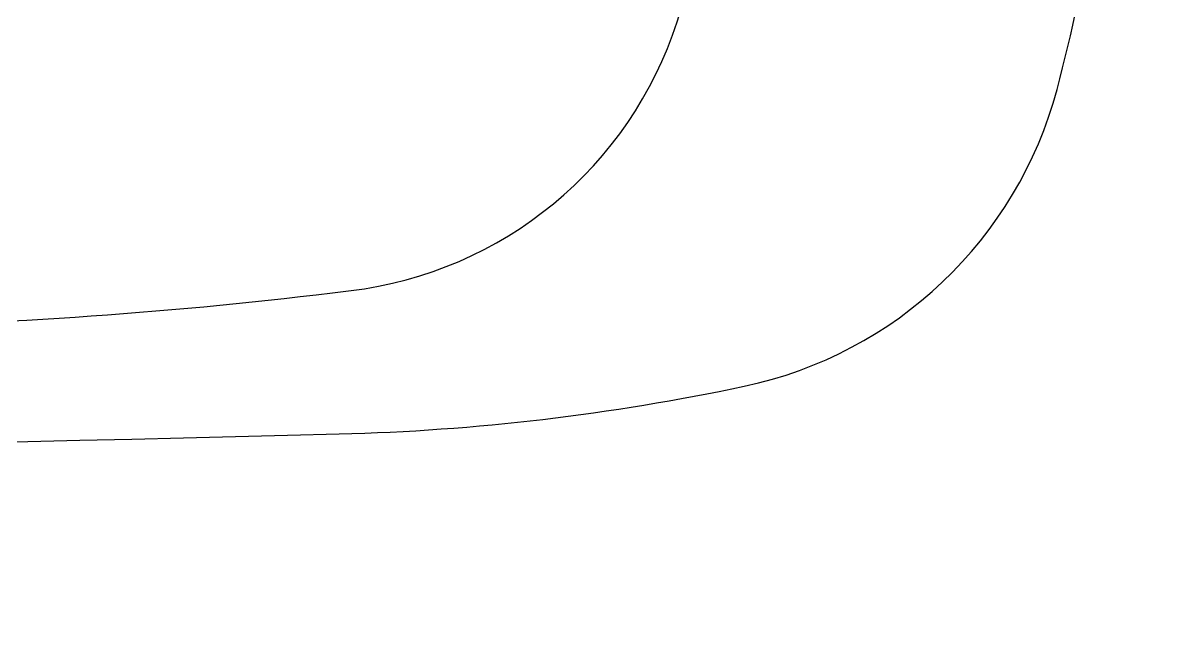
# Model space of a CAD drawing. Extents: x 413 to 494, y 628 to 766.
# Drawn here: x 456.43 to 458.871, y 644.071 to 645.384 of the extents above; entities that cross this region are included whole.
import ezdxf

# ---------------------------------------------------------------- set-up
doc = ezdxf.new("R2010")
doc.units = 0
doc.header["$MEASUREMENT"] = 0
for name, color, linetype in [('1', 4, 'Continuous'), ('BDIM_CYAN', 4, 'Continuous'), ('DIM', 3, 'Continuous')]:
    doc.layers.add(name, color=color, linetype=linetype)

# ---------------------------------------------------------------- blocks, each defined once
blk = doc.blocks.new('HSSCP')
at = {"layer": '1', "color": 3}
for centre, radius, start, end in [((3.4478, -1.9616), 0.8345, 278.934, 344.067), ((2.2999, 7.1333), 10.0013, 271.05685, 277.33879)]:
    blk.add_arc(centre, radius, start, end, dxfattribs=at)
at = {"layer": '1', "color": 4}
for points in [[(5.0477, -2.3631), (5.0801, -2.2425), (5.1048, -2.1199), (5.1219, -1.9962)], [(4.3838, -2.9926), (4.7059, -2.9244), (4.9625, -2.6811), (5.0477, -2.3631)], [(3.524, -3.094), (3.8131, -3.0864), (4.1009, -3.0525), (4.3838, -2.9926)], [(-3.524, -3.094), (-1.1751, -3.1553), (1.1751, -3.1553), (3.524, -3.094)]]:
    blk.add_open_spline(points, degree=3, dxfattribs=at)
blk = doc.blocks.new('new block')
at = {"layer": '1', "color": 3}
blk.add_blockref('HSSCP', (-0.0669, 0.8791), dxfattribs=at)
blk = doc.blocks.new('2018 BEAM (110V)')
at = {"layer": 'BDIM_CYAN'}
blk.add_arc((40.193, 2174.1406), 2173.5543, 269.7267512, 270.2733006, dxfattribs=at)
at = {"layer": 'DIM'}
blk.add_blockref('new block', (40.2609, 3.2671), dxfattribs=at)

msp = doc.modelspace()

# ---------------------------------------------------------------- block references
at = {"layer": '1'}
msp.add_blockref('2018 BEAM (110V)', (413.383, 643.4604), dxfattribs=at)

doc.saveas('drawing.dxf')
